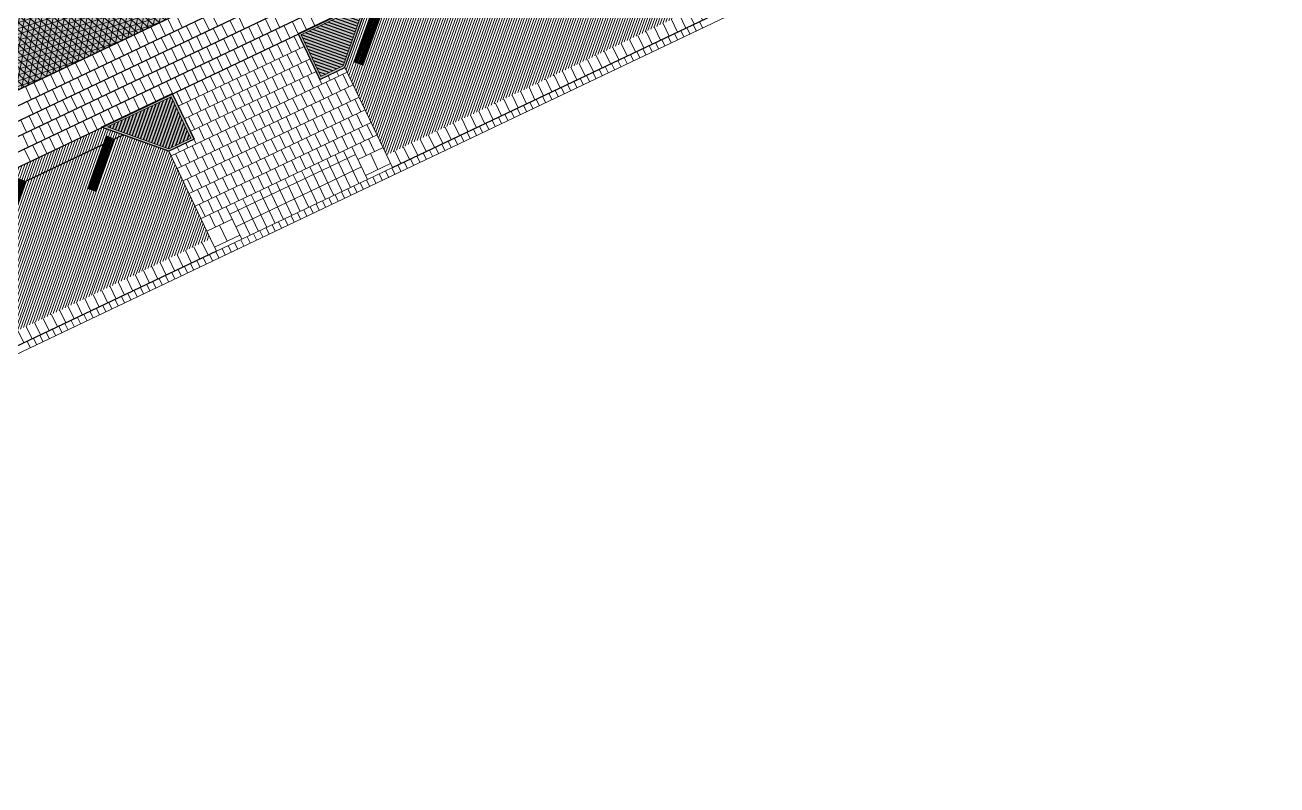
# Model space of a CAD drawing. Header units: metres. Extents: x 679599 to 680028, y 2748524 to 2748840.
# Drawn here: x 679930.1 to 679984, y 2748629.3 to 2748662.1 of the extents above; entities that cross this region are included whole.
import ezdxf

# ---------------------------------------------------------------- set-up
doc = ezdxf.new("R2010")
doc.units = ezdxf.units.M
doc.header["$LTSCALE"] = 5
doc.layers.add('00-AUX', color=2, linetype='Continuous', plot=False)
doc.layers.add('00-AUX Tree Pit', color=2, linetype='Continuous', plot=False)
for name, color, linetype, lineweight, plot in [('02-L-B-Barrier Curb', 210, 'Continuous', 5, False), ('02-L-B-Channel', 140, 'Continuous', 5, False), ('02-L-B-Curb', 11, 'Continuous', 5, False)]:
    doc.layers.add(name, color=color, linetype=linetype, lineweight=lineweight, plot=plot)
doc.layers.add('02-L-B-Flat Bar', color=181, linetype='Continuous', lineweight=5)
doc.layers.add('04-BK-Tree Pit', color=6, linetype='Continuous', lineweight=5)
for name, color, linetype, lineweight, true_color in [('02-L-Joints-Paviment_07_Precast Concrete Blocks 60X40', 7, 'Continuous', 5, 0x999999), ('03-TR-Pavement_05_Precast irregular Concrete Blocks_Open Joint', 7, 'Continuous', 5, 0x82ae7e), ('03-TR-Pavement_07_Precast Concrete Blocks 20X10', 7, 'Continuous', 5, 0x999999), ('03-TR-Pavement_07_Precast Concrete Blocks 60X40', 7, 'Continuous', 5, 0x999999), ('03-TR-Pavement_07_Precast irregular Concrete Blocks', 7, 'Continuous', 5, 0xb3b3b3)]:
    doc.layers.add(name, color=color, linetype=linetype, lineweight=lineweight, true_color=true_color)
doc.layers.add('03-TR-Tree Pit_Green', color=46, linetype='Continuous')
doc.layers.add('03-TR-Tree Pit_White', color=7, linetype='Continuous', true_color=0xfcfcfc)
pattern_1 = [(70.5, (0, 0), (-0.094275932128, 0.033384858509), [])]

# ---------------------------------------------------------------- blocks, each defined once
blk = doc.blocks.new('*U3')
at = {"layer": '02-L-B-Channel'}
blk.add_lwpolyline([(0, -0.301), (0, 0)], dxfattribs=at)
blk = doc.blocks.new('*U4')
at = {"layer": '02-L-B-Channel', "color": 0, "linetype": 'ByBlock', "lineweight": -2, "transparency": 16777216, "rotation": 205.4480529310802}
for p in [(679958.728, 2748661.687), (679958.999, 2748661.816), (679959.27, 2748661.945), (679957.645, 2748661.171), (679957.916, 2748661.3), (679958.187, 2748661.429), (679958.458, 2748661.558), (679956.29, 2748660.527), (679956.561, 2748660.655), (679956.832, 2748660.784), (679957.103, 2748660.913), (679957.374, 2748661.042), (679955.207, 2748660.011), (679955.478, 2748660.14), (679955.749, 2748660.269), (679956.02, 2748660.398), (679954.123, 2748659.495), (679954.394, 2748659.624), (679954.665, 2748659.753), (679954.936, 2748659.882), (679953.04, 2748658.98), (679953.311, 2748659.109), (679953.582, 2748659.237), (679953.852, 2748659.366), (679951.956, 2748658.464), (679952.227, 2748658.593), (679952.498, 2748658.722), (679952.769, 2748658.851), (679950.602, 2748657.819), (679950.873, 2748657.948), (679951.143, 2748658.077), (679951.414, 2748658.206), (679951.685, 2748658.335), (679949.518, 2748657.304), (679949.789, 2748657.433), (679950.06, 2748657.562), (679950.331, 2748657.691), (679948.435, 2748656.788), (679948.705, 2748656.917), (679948.976, 2748657.046), (679949.247, 2748657.175), (679947.351, 2748656.273), (679947.622, 2748656.402), (679947.893, 2748656.53), (679948.164, 2748656.659), (679946.267, 2748655.757), (679946.538, 2748655.886), (679946.809, 2748656.015), (679947.08, 2748656.144), (679945.184, 2748655.241), (679945.455, 2748655.37), (679945.726, 2748655.499), (679945.997, 2748655.628), (679943.829, 2748654.597), (679944.1, 2748654.726), (679944.371, 2748654.855), (679944.642, 2748654.984), (679944.913, 2748655.112), (679942.746, 2748654.081), (679943.017, 2748654.21), (679943.288, 2748654.339), (679943.558, 2748654.468), (679941.662, 2748653.566), (679941.933, 2748653.694), (679942.204, 2748653.823), (679942.475, 2748653.952), (679940.579, 2748653.05), (679940.85, 2748653.179), (679941.12, 2748653.308), (679941.391, 2748653.437), (679939.495, 2748652.534), (679939.766, 2748652.663), (679940.037, 2748652.792), (679940.308, 2748652.921), (679938.141, 2748651.89), (679938.412, 2748652.019), (679938.682, 2748652.148), (679938.953, 2748652.276), (679939.224, 2748652.405), (679937.057, 2748651.374), (679937.328, 2748651.503), (679937.599, 2748651.632), (679937.87, 2748651.761), (679935.974, 2748650.858), (679936.244, 2748650.987), (679936.515, 2748651.116), (679936.786, 2748651.245), (679934.89, 2748650.343), (679935.161, 2748650.472), (679935.432, 2748650.601), (679935.703, 2748650.73), (679933.806, 2748649.827), (679934.077, 2748649.956), (679934.348, 2748650.085), (679934.619, 2748650.214), (679932.452, 2748649.183), (679932.723, 2748649.312), (679932.994, 2748649.44), (679933.265, 2748649.569), (679933.535, 2748649.698), (679931.368, 2748648.667), (679931.639, 2748648.796), (679931.91, 2748648.925), (679932.181, 2748649.054), (679930.285, 2748648.151), (679930.556, 2748648.28), (679930.827, 2748648.409), (679931.097, 2748648.538)]:
    blk.add_blockref('*U3', p, dxfattribs=at)
blk = doc.blocks.new('Alcorque Parking 8m2')
at = {"layer": '03-TR-Tree Pit_Green', "ltscale": 0.3}
h = blk.add_hatch(dxfattribs=at)
h.set_pattern_fill('ANSI31', color=256, scale=0.04, angle=40)
h.set_pattern_definition([(85, (-679726.04474, -2748720.75428), (-0.1265167266577, 0.011068779329), [])])
h.paths.add_polyline_path([(-1.079, -0.384), (2.316, 1.231), (-0.189, 2.121)])
at = {"layer": '03-TR-Tree Pit_White'}
h = blk.add_hatch(color=256, dxfattribs=at)
h.dxf.hatch_style = 1
h.paths.add_polyline_path([(-1.254, -0.578), (2.577, 1.245), (-0.25, 2.249)])
at = {"layer": '02-L-B-Curb'}
blk.add_lwpolyline([(2.577, 1.245), (-0.25, 2.249), (-1.254, -0.578)], close=True, dxfattribs=at)
at = {"layer": '02-L-B-Curb', "color": 6}
blk.add_lwpolyline([(2.316, 1.231), (-0.189, 2.121), (-1.079, -0.384)], close=True, dxfattribs=at)
blk = doc.blocks.new('Tree Pit Ford')
at = {"layer": '03-TR-Tree Pit_Green', "ltscale": 0.3}
h = blk.add_hatch(dxfattribs=at)
h.set_pattern_fill('ANSI31', color=256, scale=0.04)
h.paths.add_polyline_path([(-0.045, 1.149), (1.934, -0.83), (-1.104, -0.83), (-1.104, 1.149)])
at = {"layer": '03-TR-Tree Pit_White'}
h = blk.add_hatch(color=256, dxfattribs=at)
h.dxf.hatch_style = 1
h.paths.add_polyline_path([(-0.004, 1.249), (2.175, -0.93), (-1.204, -0.93), (-1.204, 1.249)])
at = {"layer": '02-L-B-Curb'}
blk.add_lwpolyline([(-0.004, 1.249), (2.175, -0.93), (-1.204, -0.93), (-1.204, 1.249)], close=True, dxfattribs=at)
at = {"layer": '02-L-B-Curb', "color": 6}
blk.add_lwpolyline([(-0.045, 1.149), (1.934, -0.83), (-1.104, -0.83), (-1.104, 1.149)], close=True, dxfattribs=at)
blk = doc.blocks.new('*U35')
at = {"layer": '02-L-Joints-Paviment_07_Precast Concrete Blocks 60X40'}
blk.add_line((0, -0.6), (0, 0), dxfattribs=at)
blk = doc.blocks.new('*U36')
at = {"layer": '02-L-Joints-Paviment_07_Precast Concrete Blocks 60X40', "color": 0, "linetype": 'ByBlock', "lineweight": -2, "transparency": 16777216, "rotation": 205.4481018515301}
for p in [(679938.316, 2748652.306), (679936.871, 2748651.618), (679937.233, 2748651.79), (679937.594, 2748651.962), (679937.955, 2748652.134), (679935.788, 2748651.103), (679936.149, 2748651.275), (679936.51, 2748651.447), (679934.704, 2748650.587), (679935.065, 2748650.759), (679935.427, 2748650.931), (679933.621, 2748650.072), (679933.982, 2748650.243), (679934.343, 2748650.415), (679932.537, 2748649.556), (679932.898, 2748649.728), (679933.26, 2748649.9), (679931.454, 2748649.04), (679931.815, 2748649.212), (679932.176, 2748649.384), (679930.37, 2748648.525), (679930.731, 2748648.697), (679931.092, 2748648.868), (679928.925, 2748647.837), (679929.286, 2748648.009), (679929.648, 2748648.181), (679930.009, 2748648.353), (679927.842, 2748647.321), (679928.203, 2748647.493), (679928.564, 2748647.665), (679926.758, 2748646.806), (679927.119, 2748646.978), (679927.48, 2748647.15), (679925.675, 2748646.29), (679926.036, 2748646.462), (679926.397, 2748646.634), (679924.591, 2748645.775), (679924.952, 2748645.946), (679925.313, 2748646.118), (679923.507, 2748645.259), (679923.869, 2748645.431), (679924.23, 2748645.603), (679922.424, 2748644.743), (679922.785, 2748644.915), (679923.146, 2748645.087), (679920.979, 2748644.056), (679921.34, 2748644.228), (679921.701, 2748644.4), (679922.063, 2748644.571), (679919.895, 2748643.54), (679920.257, 2748643.712), (679920.618, 2748643.884), (679918.812, 2748643.025), (679919.173, 2748643.196), (679919.534, 2748643.368), (679917.728, 2748642.509), (679918.09, 2748642.681), (679918.451, 2748642.853), (679916.645, 2748641.993), (679917.006, 2748642.165), (679917.367, 2748642.337), (679915.561, 2748641.478), (679915.922, 2748641.65), (679916.284, 2748641.821), (679914.478, 2748640.962), (679914.839, 2748641.134), (679915.2, 2748641.306), (679913.033, 2748640.275), (679913.394, 2748640.446), (679913.755, 2748640.618), (679914.116, 2748640.79), (679911.949, 2748639.759), (679912.31, 2748639.931), (679912.672, 2748640.103), (679910.866, 2748639.243), (679911.227, 2748639.415), (679911.588, 2748639.587), (679909.782, 2748638.728), (679910.143, 2748638.9), (679910.505, 2748639.071), (679908.699, 2748638.212), (679909.06, 2748638.384), (679909.421, 2748638.556), (679907.615, 2748637.696), (679907.976, 2748637.868), (679908.337, 2748638.04), (679906.531, 2748637.181), (679906.893, 2748637.353), (679907.254, 2748637.524), (679905.448, 2748636.665), (679905.809, 2748636.837), (679906.17, 2748637.009), (679904.003, 2748635.978), (679904.364, 2748636.149), (679904.725, 2748636.321), (679905.087, 2748636.493), (679902.92, 2748635.462), (679903.281, 2748635.634), (679903.642, 2748635.806), (679901.836, 2748634.946), (679902.197, 2748635.118), (679902.558, 2748635.29), (679900.752, 2748634.431), (679901.114, 2748634.603), (679901.475, 2748634.774), (679899.669, 2748633.915), (679900.03, 2748634.087), (679900.391, 2748634.259), (679898.585, 2748633.399), (679898.946, 2748633.571), (679899.308, 2748633.743), (679897.502, 2748632.884), (679897.863, 2748633.056), (679898.224, 2748633.228), (679896.418, 2748632.368), (679896.779, 2748632.54), (679897.141, 2748632.712)]:
    blk.add_blockref('*U35', p, dxfattribs=at)
blk = doc.blocks.new('*U37')
at = {"layer": '02-L-Joints-Paviment_07_Precast Concrete Blocks 60X40'}
blk.add_line((0, 0.599), (0, 0), dxfattribs=at)
blk = doc.blocks.new('*U38')
at = {"layer": '02-L-Joints-Paviment_07_Precast Concrete Blocks 60X40', "color": 0, "linetype": 'ByBlock', "lineweight": -2, "transparency": 16777216, "rotation": 25.44814319928735}
for p in [(679982.386, 2748673.278), (679982.748, 2748673.449), (679981.303, 2748672.762), (679981.664, 2748672.934), (679982.025, 2748673.106), (679980.219, 2748672.246), (679980.58, 2748672.418), (679980.942, 2748672.59), (679979.136, 2748671.731), (679979.497, 2748671.902), (679979.858, 2748672.074), (679977.691, 2748671.043), (679978.052, 2748671.215), (679978.413, 2748671.387), (679978.774, 2748671.559), (679976.607, 2748670.527), (679976.969, 2748670.699), (679977.33, 2748670.871), (679975.524, 2748670.012), (679975.885, 2748670.184), (679976.246, 2748670.356), (679974.44, 2748669.496), (679974.801, 2748669.668), (679975.163, 2748669.84), (679973.357, 2748668.981), (679973.718, 2748669.152), (679974.079, 2748669.324), (679972.273, 2748668.465), (679972.634, 2748668.637), (679972.995, 2748668.809), (679971.19, 2748667.949), (679971.551, 2748668.121), (679971.912, 2748668.293), (679970.106, 2748667.434), (679970.467, 2748667.606), (679970.828, 2748667.777), (679968.661, 2748666.746), (679969.022, 2748666.918), (679969.384, 2748667.09), (679969.745, 2748667.262), (679967.578, 2748666.231), (679967.939, 2748666.402), (679968.3, 2748666.574), (679966.494, 2748665.715), (679966.855, 2748665.887), (679967.216, 2748666.059), (679965.41, 2748665.199), (679965.772, 2748665.371), (679966.133, 2748665.543), (679964.327, 2748664.684), (679964.688, 2748664.855), (679965.049, 2748665.027), (679963.243, 2748664.168), (679963.605, 2748664.34), (679963.966, 2748664.512), (679962.16, 2748663.652), (679962.521, 2748663.824), (679962.882, 2748663.996), (679960.715, 2748662.965), (679961.076, 2748663.137), (679961.437, 2748663.309), (679961.799, 2748663.48), (679959.631, 2748662.449), (679959.993, 2748662.621), (679960.354, 2748662.793), (679958.548, 2748661.934), (679958.909, 2748662.105), (679959.27, 2748662.277), (679957.464, 2748661.418), (679957.825, 2748661.59), (679958.187, 2748661.762), (679956.381, 2748660.902), (679956.742, 2748661.074), (679957.103, 2748661.246), (679955.297, 2748660.387), (679955.658, 2748660.559), (679956.02, 2748660.73), (679954.214, 2748659.871), (679954.575, 2748660.043), (679954.936, 2748660.215), (679952.769, 2748659.184), (679953.13, 2748659.355), (679953.491, 2748659.527), (679953.852, 2748659.699), (679951.685, 2748658.668), (679952.046, 2748658.84), (679952.408, 2748659.012), (679950.602, 2748658.152), (679950.963, 2748658.324), (679951.324, 2748658.496), (679949.518, 2748657.637), (679949.879, 2748657.809), (679950.24, 2748657.98), (679948.435, 2748657.121), (679948.796, 2748657.293), (679949.157, 2748657.465), (679947.351, 2748656.605), (679947.712, 2748656.777), (679948.073, 2748656.949), (679946.267, 2748656.09), (679946.629, 2748656.262), (679946.99, 2748656.433), (679945.906, 2748655.918)]:
    blk.add_blockref('*U37', p, dxfattribs=at)
blk = doc.blocks.new('Piece Parking')
blk.add_wipeout([(-1.7, 0.2), (-1.7, -0.2), (0.7, -0.2), (0.7, 0.2)])
at = {"layer": '03-TR-Pavement_07_Precast irregular Concrete Blocks'}
h = blk.add_hatch(dxfattribs=at)
h.set_pattern_fill('ANSI31', color=256, scale=0.01, angle=135)
h.paths.add_polyline_path([(-1.7, 0.2), (0.7, 0.2), (0.7, -0.2), (-1.7, -0.2)])
blk.add_lwpolyline([(-1.7, 0.2), (0.7, 0.2), (0.7, -0.2), (-1.7, -0.2)], close=True)
at = {"layer": '02-L-Joints-Paviment_07_Precast Concrete Blocks 60X40'}
for points in [[(-1.1, 0.2), (-1.1, -0.2)], [(-0.5, 0.2), (-0.5, -0.2)], [(0.1, 0.2), (0.1, -0.2)]]:
    blk.add_lwpolyline(points, dxfattribs=at)
blk = doc.blocks.new('*U56')
at = {"rotation": 44.98940089342743}
blk.add_blockref('Piece Parking', (0.539, -0.362), dxfattribs=at)
blk = doc.blocks.new('*U57')
at = {"layer": '02-L-B-Barrier Curb', "color": 0, "linetype": 'ByBlock', "lineweight": -2, "transparency": 16777216, "rotation": 25.44814092399168}
for p in [(679932.87, 2748656.65), (679929.032, 2748654.824)]:
    blk.add_blockref('*U56', p, dxfattribs=at)

msp = doc.modelspace()

# ---------------------------------------------------------------- hatches: boundary and pattern name
at = {"layer": '03-TR-Pavement_05_Precast irregular Concrete Blocks_Open Joint', "true_color": 0xb2a36c}
h = msp.add_hatch(dxfattribs=at)
h.set_pattern_fill('SWAMP', color=33, scale=0.01)
h.set_pattern_definition([(0, (0, 0), (0.127, 0.219970452362), [0.03175, -0.22225]), (90, (0.01588, 0), (-0.127, 0.219970452362), [0.015875, -0.424065904724]), (90, (0.01984, 0), (-0.127, 0.219970452362), [0.0127, -0.427240904724]), (90, (0.0119, 0), (-0.127, 0.219970452362), [0.0127, -0.427240904724]), (60, (0.02381, 0), (-0.126999999827, 0.219970452462), [0.01016, -0.24384]), (120, (0.00794, 0), (-0.253999999827, 1e-10), [0.01016, -0.24384])])
h.paths.add_polyline_path([(679920.742, 2748667.285), (679933.91, 2748671.634), (679938.873, 2748663.618), (679924.253, 2748656.65)])
at = {"layer": '03-TR-Pavement_07_Precast Concrete Blocks 20X10'}
h = msp.add_hatch(dxfattribs=at)
h.set_pattern_fill('ANSI31', color=256, scale=0.0315, angle=25.5)
h.set_pattern_definition(pattern_1)
h.paths.add_polyline_path([(679945.648, 2748656.46), (679943.852, 2748660.24), (679944.878, 2748663.104), (679948.723, 2748664.934), (679951.551, 2748663.93), (679952.554, 2748666.757), (679956.392, 2748668.583), (679959.225, 2748667.582), (679960.23, 2748670.41), (679964.074, 2748672.238), (679966.807, 2748671.268), (679966.901, 2748671.235), (679967.905, 2748674.062), (679971.75, 2748675.891), (679974.576, 2748674.887), (679975.581, 2748677.714), (679979.425, 2748679.544), (679982.251, 2748678.54), (679983.256, 2748681.367), (679987.1, 2748683.196), (679989.832, 2748682.225), (679990.931, 2748685.019), (679994.775, 2748686.848), (679997.603, 2748685.845), (679998.607, 2748688.672), (680002.45, 2748690.501), (680005.277, 2748689.497), (680006.278, 2748692.322), (680010.255, 2748694.245), (680013.159, 2748693.214), (680014.955, 2748689.44)])
h = msp.add_hatch(dxfattribs=at)
h.set_pattern_fill('ANSI31', color=256, scale=0.0315, angle=25.5)
h.set_pattern_definition(pattern_1)
h.paths.add_polyline_path([(679853.552, 2748612.634), (679851.754, 2748616.414), (679852.784, 2748619.315), (679856.629, 2748621.144), (679859.457, 2748620.14), (679860.46, 2748622.968), (679864.298, 2748624.794), (679867.131, 2748623.793), (679868.136, 2748626.62), (679871.98, 2748628.449), (679874.713, 2748627.478), (679874.807, 2748627.446), (679875.811, 2748630.272), (679879.656, 2748632.102), (679882.482, 2748631.098), (679883.487, 2748633.925), (679887.331, 2748635.754), (679890.157, 2748634.75), (679891.162, 2748637.577), (679895.006, 2748639.406), (679897.83, 2748638.402), (679898.837, 2748641.229), (679902.681, 2748643.059), (679905.509, 2748642.055), (679906.513, 2748644.882), (679910.356, 2748646.711), (679913.183, 2748645.708), (679914.184, 2748648.533), (679918.029, 2748650.363), (679920.857, 2748649.359), (679921.861, 2748652.186), (679925.705, 2748654.015), (679928.532, 2748653.012), (679929.541, 2748655.807), (679933.408, 2748657.657), (679936.26, 2748656.627), (679938.058, 2748652.848)])
at = {"layer": '03-TR-Pavement_07_Precast irregular Concrete Blocks', "linetype": 'Continuous'}
h = msp.add_hatch(dxfattribs=at)
h.set_pattern_fill('NET3', color=256, scale=0.075, angle=78.3)
h.set_pattern_definition([(78.3, (679859.17905, 2748650.1146), (-0.2331774, 0.0482887), []), (138.3, (679859.17905, 2748650.1146), (-0.158408, -0.1777932), []), (198.3, (679859.17905, 2748650.1146), (0.07476945, -0.22608194), [])])
h.paths.add_polyline_path([(679890.637, 2748657.343), (679920.742, 2748667.285), (679924.253, 2748656.65), (679938.873, 2748663.618), (679932.609, 2748673.737), (679919.987, 2748669.57), (679919.801, 2748670.135), (679859.174, 2748650.113), (679870.764, 2748631.53), (679895.304, 2748643.207)])

# ---------------------------------------------------------------- linework, layer by layer
at = {"layer": '00-AUX'}
for points in [[(679836.059, 2748614.008), (679978.729, 2748681.901)], [(679836.136, 2748613.381), (679978.986, 2748681.359)], [(679836.574, 2748612.925), (679979.245, 2748680.817)], [(679836.651, 2748612.297), (679979.501, 2748680.276)], [(679836.728, 2748611.67), (679979.76, 2748679.734)], [(679945.906, 2748655.918), (679982.75, 2748673.451)], [(679852.279, 2748618.3), (679934.285, 2748657.324)], [(679938.316, 2748652.306), (679896.063, 2748632.199)]]:
    msp.add_lwpolyline(points, dxfattribs=at)
msp.add_lwpolyline([(679920.742, 2748667.285), (679933.91, 2748671.634), (679938.873, 2748663.618), (679924.253, 2748656.65)], close=True, dxfattribs=at)
at = {"layer": '00-AUX Tree Pit', "ltscale": 0.3}
for points in [[(679943.852, 2748660.234), (679944.884, 2748663.137), (679941.833, 2748661.685), (679942.769, 2748659.718)], [(679936.262, 2748656.622), (679933.358, 2748657.653), (679936.409, 2748659.105), (679937.346, 2748657.138)]]:
    msp.add_lwpolyline(points, close=True, dxfattribs=at)
at = {"layer": '02-L-B-Barrier Curb'}
for points in [[(679945.82, 2748656.098), (679944.732, 2748655.58)], [(679945.906, 2748655.918), (679944.818, 2748655.4)], [(679939.314, 2748653.002), (679938.23, 2748652.486)], [(679939.4, 2748652.822), (679938.316, 2748652.306)]]:
    msp.add_lwpolyline(points, dxfattribs=at)
at = {"layer": '02-L-B-Channel'}
msp.add_lwpolyline([(679668.512, 2748523.584), (680028.077, 2748694.687)], dxfattribs=at)
at = {"layer": '02-L-B-Flat Bar'}
for points in [[(679924.253, 2748656.65), (679938.873, 2748663.618)], [(679943.852, 2748660.234), (679945.648, 2748656.46)], [(679936.262, 2748656.622), (679938.058, 2748652.848)]]:
    msp.add_lwpolyline(points, dxfattribs=at)
at = {"layer": '02-L-Joints-Paviment_07_Precast Concrete Blocks 60X40'}
for p, q in [((679941.546, 2748660.884), (679941.289, 2748661.426)), ((679941.908, 2748661.056), (679941.65, 2748661.598)), ((679940.463, 2748660.369), (679940.205, 2748660.911)), ((679940.824, 2748660.541), (679940.566, 2748661.082)), ((679941.185, 2748660.713), (679940.927, 2748661.254)), ((679941.621, 2748660.256), (679941.363, 2748660.797)), ((679941.982, 2748660.427), (679941.725, 2748660.969)), ((679939.379, 2748659.853), (679939.121, 2748660.395)), ((679939.74, 2748660.025), (679939.483, 2748660.567)), ((679940.102, 2748660.197), (679939.844, 2748660.739)), ((679940.538, 2748659.74), (679940.28, 2748660.282)), ((679940.899, 2748659.912), (679940.641, 2748660.454)), ((679941.26, 2748660.084), (679941.002, 2748660.625)), ((679942.062, 2748659.801), (679941.804, 2748660.343)), ((679942.423, 2748659.973), (679942.165, 2748660.514)), ((679937.935, 2748659.166), (679937.677, 2748659.707)), ((679938.296, 2748659.338), (679938.038, 2748659.879)), ((679938.657, 2748659.509), (679938.399, 2748660.051)), ((679939.018, 2748659.681), (679938.76, 2748660.223)), ((679939.454, 2748659.224), (679939.196, 2748659.766)), ((679939.815, 2748659.396), (679939.557, 2748659.938)), ((679940.176, 2748659.568), (679939.919, 2748660.11)), ((679940.978, 2748659.285), (679940.721, 2748659.827)), ((679941.34, 2748659.457), (679941.082, 2748659.999)), ((679941.701, 2748659.629), (679941.443, 2748660.171)), ((679942.137, 2748659.172), (679941.879, 2748659.714)), ((679942.498, 2748659.344), (679942.24, 2748659.886)), ((679942.859, 2748659.516), (679942.601, 2748660.057)), ((679943.22, 2748659.688), (679943.125, 2748659.888)), ((679943.661, 2748659.233), (679943.403, 2748659.775)), ((679943.582, 2748659.859), (679943.486, 2748660.06)), ((679944.022, 2748659.405), (679943.765, 2748659.947)), ((679936.851, 2748658.65), (679936.593, 2748659.192)), ((679937.212, 2748658.822), (679936.954, 2748659.364)), ((679937.573, 2748658.994), (679937.316, 2748659.536)), ((679938.371, 2748658.709), (679938.113, 2748659.25)), ((679938.732, 2748658.881), (679938.474, 2748659.422)), ((679939.093, 2748659.052), (679938.835, 2748659.594)), ((679939.895, 2748658.77), (679939.637, 2748659.311)), ((679940.256, 2748658.941), (679939.998, 2748659.483)), ((679940.617, 2748659.113), (679940.359, 2748659.655)), ((679941.053, 2748658.656), (679940.795, 2748659.198)), ((679941.414, 2748658.828), (679941.157, 2748659.37)), ((679941.776, 2748659), (679941.518, 2748659.542)), ((679942.578, 2748658.717), (679942.32, 2748659.259)), ((679942.939, 2748658.889), (679942.681, 2748659.431)), ((679943.3, 2748659.061), (679943.042, 2748659.603)), ((679944.097, 2748658.776), (679943.839, 2748659.318)), ((679937.287, 2748658.193), (679937.029, 2748658.735)), ((679937.648, 2748658.365), (679937.39, 2748658.907)), ((679938.009, 2748658.537), (679937.751, 2748659.079)), ((679938.811, 2748658.254), (679938.554, 2748658.796)), ((679939.173, 2748658.426), (679938.915, 2748658.968)), ((679939.534, 2748658.598), (679939.276, 2748659.139)), ((679939.97, 2748658.141), (679939.712, 2748658.682)), ((679940.331, 2748658.313), (679940.073, 2748658.854)), ((679940.692, 2748658.484), (679940.434, 2748659.026)), ((679941.494, 2748658.202), (679941.236, 2748658.743)), ((679941.855, 2748658.374), (679941.597, 2748658.915)), ((679942.217, 2748658.545), (679941.959, 2748659.087)), ((679942.652, 2748658.088), (679942.395, 2748658.63)), ((679943.014, 2748658.26), (679942.756, 2748658.802)), ((679943.375, 2748658.432), (679943.117, 2748658.974)), ((679943.736, 2748658.604), (679943.478, 2748659.146)), ((679944.177, 2748658.149), (679943.919, 2748658.691)), ((679944.538, 2748658.321), (679944.28, 2748658.863)), ((679937.367, 2748657.566), (679937.109, 2748658.108)), ((679937.728, 2748657.738), (679937.47, 2748658.28)), ((679938.089, 2748657.91), (679937.831, 2748658.452)), ((679938.45, 2748658.082), (679938.192, 2748658.624)), ((679938.886, 2748657.625), (679938.628, 2748658.167)), ((679939.247, 2748657.797), (679938.99, 2748658.339)), ((679939.609, 2748657.969), (679939.351, 2748658.511)), ((679940.411, 2748657.686), (679940.153, 2748658.228)), ((679940.772, 2748657.858), (679940.514, 2748658.4)), ((679941.133, 2748658.03), (679940.875, 2748658.572)), ((679941.569, 2748657.573), (679941.311, 2748658.115)), ((679941.93, 2748657.745), (679941.672, 2748658.286)), ((679942.291, 2748657.917), (679942.033, 2748658.458)), ((679943.093, 2748657.634), (679942.836, 2748658.175)), ((679943.455, 2748657.806), (679943.197, 2748658.347)), ((679943.816, 2748657.977), (679943.558, 2748658.519)), ((679944.613, 2748657.692), (679944.355, 2748658.234)), ((679937.803, 2748657.109), (679937.545, 2748657.651)), ((679938.164, 2748657.281), (679937.906, 2748657.823)), ((679938.525, 2748657.453), (679938.267, 2748657.995)), ((679939.327, 2748657.17), (679939.069, 2748657.712)), ((679939.688, 2748657.342), (679939.43, 2748657.884)), ((679940.049, 2748657.514), (679939.792, 2748658.056)), ((679940.485, 2748657.057), (679940.228, 2748657.599)), ((679940.847, 2748657.229), (679940.589, 2748657.771)), ((679941.208, 2748657.401), (679940.95, 2748657.943)), ((679942.01, 2748657.118), (679941.752, 2748657.66)), ((679942.371, 2748657.29), (679942.113, 2748657.832)), ((679942.732, 2748657.462), (679942.474, 2748658.004)), ((679943.529, 2748657.177), (679943.271, 2748657.718)), ((679943.89, 2748657.349), (679943.633, 2748657.89)), ((679944.252, 2748657.52), (679943.994, 2748658.062)), ((679944.693, 2748657.066), (679944.435, 2748657.608)), ((679945.054, 2748657.238), (679944.796, 2748657.779)), ((679937.441, 2748656.938), (679937.184, 2748657.479)), ((679937.882, 2748656.483), (679937.624, 2748657.025)), ((679938.243, 2748656.655), (679937.986, 2748657.197)), ((679938.605, 2748656.827), (679938.347, 2748657.368)), ((679938.966, 2748656.998), (679938.708, 2748657.54)), ((679939.402, 2748656.541), (679939.144, 2748657.083)), ((679939.763, 2748656.713), (679939.505, 2748657.255)), ((679940.124, 2748656.885), (679939.866, 2748657.427)), ((679940.926, 2748656.602), (679940.668, 2748657.144)), ((679941.287, 2748656.774), (679941.03, 2748657.316)), ((679941.649, 2748656.946), (679941.391, 2748657.488)), ((679942.085, 2748656.489), (679941.827, 2748657.031)), ((679942.446, 2748656.661), (679942.188, 2748657.203)), ((679942.807, 2748656.833), (679942.549, 2748657.375)), ((679943.168, 2748657.005), (679942.91, 2748657.547)), ((679943.609, 2748656.55), (679943.351, 2748657.092)), ((679943.97, 2748656.722), (679943.712, 2748657.264)), ((679944.331, 2748656.894), (679944.074, 2748657.436)), ((679945.129, 2748656.609), (679944.871, 2748657.151)), ((679936.353, 2748656.431), (679936.262, 2748656.622)), ((679936.799, 2748655.967), (679936.541, 2748656.509)), ((679936.719, 2748656.594), (679936.624, 2748656.794)), ((679937.16, 2748656.139), (679936.902, 2748656.681)), ((679937.08, 2748656.766), (679936.985, 2748656.966)), ((679937.521, 2748656.311), (679937.263, 2748656.853)), ((679938.318, 2748656.026), (679938.06, 2748656.568)), ((679938.679, 2748656.198), (679938.422, 2748656.74)), ((679939.041, 2748656.37), (679938.783, 2748656.911)), ((679938.884, 2748653.905), (679944.302, 2748656.483)), ((679939.843, 2748656.087), (679939.585, 2748656.629)), ((679940.204, 2748656.259), (679939.946, 2748656.8)), ((679940.565, 2748656.431), (679940.307, 2748656.972)), ((679941.001, 2748655.974), (679940.743, 2748656.515)), ((679941.362, 2748656.145), (679941.104, 2748656.687)), ((679941.723, 2748656.317), (679941.466, 2748656.859)), ((679942.525, 2748656.034), (679942.268, 2748656.576)), ((679942.887, 2748656.206), (679942.629, 2748656.748)), ((679943.248, 2748656.378), (679942.99, 2748656.92)), ((679943.941, 2748656.312), (679943.787, 2748656.635)), ((679944.406, 2748656.265), (679944.148, 2748656.807)), ((679944.302, 2748656.483), (679944.818, 2748655.4)), ((679944.767, 2748656.437), (679944.509, 2748656.979)), ((679944.95, 2748656.524), (679945.276, 2748655.839)), ((679937.235, 2748655.51), (679936.977, 2748656.052)), ((679937.596, 2748655.682), (679937.338, 2748656.224)), ((679937.957, 2748655.854), (679937.699, 2748656.396)), ((679938.398, 2748655.399), (679938.14, 2748655.941)), ((679938.759, 2748655.571), (679938.501, 2748656.113)), ((679939.12, 2748655.743), (679938.862, 2748656.285)), ((679939.481, 2748655.915), (679939.224, 2748656.457)), ((679939.917, 2748655.458), (679939.66, 2748656)), ((679940.279, 2748655.63), (679940.021, 2748656.172)), ((679940.64, 2748655.802), (679940.382, 2748656.343)), ((679941.442, 2748655.519), (679941.184, 2748656.061)), ((679941.803, 2748655.691), (679941.545, 2748656.233)), ((679942.164, 2748655.863), (679941.906, 2748656.404)), ((679942.496, 2748655.624), (679942.342, 2748655.947)), ((679942.857, 2748655.796), (679942.704, 2748656.119)), ((679943.219, 2748655.968), (679943.065, 2748656.291)), ((679943.58, 2748656.14), (679943.426, 2748656.463)), ((679936.869, 2748655.348), (679936.611, 2748655.89)), ((679937.314, 2748654.884), (679937.056, 2748655.425)), ((679937.675, 2748655.056), (679937.418, 2748655.597)), ((679938.037, 2748655.227), (679937.779, 2748655.769)), ((679938.834, 2748654.942), (679938.576, 2748655.484)), ((679939.195, 2748655.114), (679938.937, 2748655.656)), ((679939.556, 2748655.286), (679939.298, 2748655.828)), ((679940.358, 2748655.003), (679940.1, 2748655.545)), ((679940.719, 2748655.175), (679940.462, 2748655.717)), ((679941.081, 2748655.347), (679940.823, 2748655.889)), ((679941.413, 2748655.108), (679941.259, 2748655.432)), ((679941.774, 2748655.28), (679941.62, 2748655.604)), ((679942.135, 2748655.452), (679941.981, 2748655.776)), ((679937.75, 2748654.427), (679937.492, 2748654.968)), ((679938.111, 2748654.599), (679937.854, 2748655.14)), ((679938.473, 2748654.77), (679938.215, 2748655.312)), ((679938.913, 2748654.316), (679938.656, 2748654.858)), ((679939.275, 2748654.488), (679939.017, 2748655.029)), ((679939.636, 2748654.659), (679939.378, 2748655.201)), ((679939.997, 2748654.831), (679939.739, 2748655.373)), ((679944.457, 2748655.228), (679939.761, 2748652.994)), ((679940.329, 2748654.593), (679940.175, 2748654.916)), ((679940.69, 2748654.765), (679940.536, 2748655.088)), ((679941.051, 2748654.937), (679940.898, 2748655.26)), ((679937.385, 2748654.264), (679937.127, 2748654.806)), ((679937.83, 2748653.8), (679937.572, 2748654.342)), ((679938.191, 2748653.972), (679937.933, 2748654.514)), ((679938.552, 2748654.144), (679938.294, 2748654.686)), ((679939.246, 2748654.077), (679939.092, 2748654.401)), ((679939.607, 2748654.249), (679939.453, 2748654.572)), ((679939.968, 2748654.421), (679939.814, 2748654.744)), ((679938.266, 2748653.343), (679938.008, 2748653.885)), ((679938.627, 2748653.515), (679938.369, 2748654.057)), ((679938.988, 2748653.687), (679938.73, 2748654.229)), ((679939.4, 2748652.822), (679938.884, 2748653.905)), ((679938.446, 2748653.429), (679938.772, 2748652.744))]:
    msp.add_line(p, q, dxfattribs=at)
for points in [[(679936.83, 2748661.962), (679936.573, 2748662.504)], [(679938.352, 2748662.023), (679938.094, 2748662.564)], [(679939.513, 2748661.91), (679939.256, 2748662.452)], [(679941.035, 2748661.97), (679940.777, 2748662.512)], [(679942.557, 2748662.03), (679942.299, 2748662.572)], [(679935.747, 2748661.447), (679935.489, 2748661.988)], [(679936.108, 2748661.618), (679935.85, 2748662.16)], [(679936.469, 2748661.79), (679936.212, 2748662.332)], [(679936.907, 2748661.335), (679936.65, 2748661.877)], [(679937.269, 2748661.507), (679937.011, 2748662.049)], [(679937.63, 2748661.679), (679937.372, 2748662.221)], [(679937.991, 2748661.851), (679937.733, 2748662.392)], [(679938.43, 2748661.394), (679938.172, 2748661.936)], [(679938.791, 2748661.566), (679938.533, 2748662.108)], [(679939.152, 2748661.738), (679938.894, 2748662.28)], [(679939.951, 2748661.455), (679939.694, 2748661.996)], [(679940.313, 2748661.627), (679940.055, 2748662.168)], [(679940.674, 2748661.799), (679940.416, 2748662.34)], [(679941.112, 2748661.343), (679940.854, 2748661.884)], [(679941.473, 2748661.514), (679941.216, 2748662.056)], [(679941.835, 2748661.686), (679941.577, 2748662.228)], [(679942.196, 2748661.858), (679941.938, 2748662.4)], [(679934.663, 2748660.931), (679934.406, 2748661.473)], [(679935.025, 2748661.103), (679934.767, 2748661.644)], [(679935.386, 2748661.275), (679935.128, 2748661.816)], [(679935.824, 2748660.82), (679935.566, 2748661.361)], [(679936.185, 2748660.991), (679935.927, 2748661.533)], [(679936.546, 2748661.163), (679936.288, 2748661.705)], [(679937.346, 2748660.879), (679937.088, 2748661.42)], [(679937.707, 2748661.051), (679937.45, 2748661.592)], [(679938.068, 2748661.222), (679937.811, 2748661.764)], [(679938.868, 2748660.939), (679938.61, 2748661.481)], [(679939.229, 2748661.111), (679938.971, 2748661.653)], [(679939.59, 2748661.283), (679939.332, 2748661.824)], [(679940.029, 2748660.827), (679939.771, 2748661.369)], [(679940.39, 2748660.999), (679940.132, 2748661.54)], [(679940.751, 2748661.171), (679940.493, 2748661.712)], [(679933.58, 2748660.415), (679933.322, 2748660.957)], [(679933.941, 2748660.587), (679933.683, 2748661.129)], [(679934.302, 2748660.759), (679934.044, 2748661.301)], [(679934.74, 2748660.304), (679934.483, 2748660.845)], [(679935.101, 2748660.476), (679934.844, 2748661.017)], [(679935.463, 2748660.648), (679935.205, 2748661.189)], [(679936.263, 2748660.363), (679936.005, 2748660.905)], [(679936.624, 2748660.535), (679936.366, 2748661.076)], [(679936.985, 2748660.707), (679936.727, 2748661.248)], [(679937.423, 2748660.252), (679937.165, 2748660.793)], [(679937.784, 2748660.423), (679937.526, 2748660.965)], [(679938.145, 2748660.595), (679937.888, 2748661.137)], [(679938.507, 2748660.767), (679938.249, 2748661.309)], [(679938.945, 2748660.311), (679938.687, 2748660.853)], [(679939.306, 2748660.483), (679939.049, 2748661.025)], [(679939.667, 2748660.655), (679939.41, 2748661.197)], [(679932.135, 2748659.728), (679931.877, 2748660.269)], [(679932.496, 2748659.9), (679932.238, 2748660.441)], [(679932.857, 2748660.072), (679932.6, 2748660.613)], [(679933.219, 2748660.243), (679932.961, 2748660.785)], [(679933.657, 2748659.788), (679933.399, 2748660.33)], [(679934.018, 2748659.96), (679933.76, 2748660.502)], [(679934.379, 2748660.132), (679934.121, 2748660.674)], [(679935.179, 2748659.847), (679934.921, 2748660.389)], [(679935.54, 2748660.019), (679935.282, 2748660.561)], [(679935.901, 2748660.191), (679935.644, 2748660.733)], [(679936.339, 2748659.736), (679936.082, 2748660.278)], [(679936.701, 2748659.908), (679936.443, 2748660.449)], [(679937.062, 2748660.08), (679936.804, 2748660.621)], [(679937.861, 2748659.796), (679937.604, 2748660.337)], [(679938.223, 2748659.968), (679937.965, 2748660.509)], [(679938.584, 2748660.139), (679938.326, 2748660.681)], [(679931.051, 2748659.212), (679930.794, 2748659.754)], [(679931.413, 2748659.384), (679931.155, 2748659.926)], [(679931.774, 2748659.556), (679931.516, 2748660.098)], [(679932.573, 2748659.273), (679932.315, 2748659.814)], [(679932.934, 2748659.444), (679932.677, 2748659.986)], [(679933.296, 2748659.616), (679933.038, 2748660.158)], [(679934.095, 2748659.332), (679933.838, 2748659.873)], [(679934.457, 2748659.504), (679934.199, 2748660.045)], [(679934.818, 2748659.676), (679934.56, 2748660.217)], [(679935.256, 2748659.22), (679934.998, 2748659.762)], [(679935.617, 2748659.392), (679935.359, 2748659.934)], [(679935.978, 2748659.564), (679935.721, 2748660.106)], [(679936.778, 2748659.28), (679936.52, 2748659.822)], [(679937.139, 2748659.452), (679936.881, 2748659.993)], [(679937.5, 2748659.624), (679937.243, 2748660.165)], [(679930.329, 2748658.868), (679930.071, 2748659.41)], [(679930.69, 2748659.04), (679930.433, 2748659.582)], [(679931.49, 2748658.757), (679931.232, 2748659.299)], [(679931.851, 2748658.929), (679931.593, 2748659.47)], [(679932.212, 2748659.101), (679931.954, 2748659.642)], [(679932.651, 2748658.644), (679932.393, 2748659.186)], [(679933.012, 2748658.816), (679932.754, 2748659.358)], [(679933.373, 2748658.988), (679933.115, 2748659.53)], [(679933.734, 2748659.16), (679933.476, 2748659.701)], [(679934.172, 2748658.705), (679933.915, 2748659.246)], [(679934.534, 2748658.877), (679934.276, 2748659.418)], [(679934.895, 2748659.048), (679934.637, 2748659.59)], [(679935.694, 2748658.764), (679935.437, 2748659.306)], [(679936.056, 2748658.936), (679935.798, 2748659.478)], [(679936.417, 2748659.108), (679936.159, 2748659.65)], [(679930.406, 2748658.241), (679930.148, 2748658.783)], [(679930.767, 2748658.413), (679930.509, 2748658.955)], [(679931.128, 2748658.585), (679930.871, 2748659.127)], [(679931.567, 2748658.129), (679931.309, 2748658.67)], [(679931.928, 2748658.3), (679931.671, 2748658.842)], [(679932.289, 2748658.472), (679932.032, 2748659.014)], [(679933.089, 2748658.189), (679932.831, 2748658.731)], [(679933.45, 2748658.361), (679933.192, 2748658.902)], [(679933.811, 2748658.533), (679933.553, 2748659.074)], [(679934.611, 2748658.249), (679934.353, 2748658.79)], [(679934.972, 2748658.421), (679934.714, 2748658.962)], [(679935.333, 2748658.593), (679935.075, 2748659.134)], [(679930.484, 2748657.613), (679930.226, 2748658.155)], [(679930.845, 2748657.785), (679930.587, 2748658.326)], [(679931.206, 2748657.957), (679930.948, 2748658.498)], [(679932.005, 2748657.673), (679931.747, 2748658.215)], [(679932.366, 2748657.845), (679932.109, 2748658.387)], [(679932.728, 2748658.017), (679932.47, 2748658.559)], [(679933.166, 2748657.561), (679932.908, 2748658.103)], [(679933.527, 2748657.733), (679933.269, 2748658.275)], [(679933.888, 2748657.905), (679933.631, 2748658.447)], [(679934.25, 2748658.077), (679933.992, 2748658.618)], [(679930.122, 2748657.441), (679929.865, 2748657.983)], [(679930.922, 2748657.158), (679930.664, 2748657.699)], [(679931.283, 2748657.33), (679931.025, 2748657.871)], [(679931.644, 2748657.501), (679931.386, 2748658.043)], [(679932.082, 2748657.046), (679931.825, 2748657.587)], [(679932.444, 2748657.217), (679932.186, 2748657.759)], [(679932.805, 2748657.389), (679932.547, 2748657.931)], [(679930.199, 2748656.814), (679929.942, 2748657.356)], [(679930.56, 2748656.986), (679930.303, 2748657.527)], [(679930.999, 2748656.53), (679930.741, 2748657.072)], [(679931.36, 2748656.702), (679931.102, 2748657.243)], [(679931.721, 2748656.874), (679931.464, 2748657.415)], [(679930.276, 2748656.186), (679930.019, 2748656.728)], [(679930.638, 2748656.358), (679930.38, 2748656.9)], [(679944.56, 2748655.942), (679939.142, 2748653.363)], [(679943.219, 2748655.968), (679943.734, 2748654.884)], [(679943.58, 2748656.14), (679944.095, 2748655.056)], [(679943.941, 2748656.312), (679944.457, 2748655.228)], [(679942.135, 2748655.452), (679942.651, 2748654.369)], [(679942.496, 2748655.624), (679943.012, 2748654.54)], [(679942.857, 2748655.796), (679943.373, 2748654.712)], [(679944.818, 2748655.4), (679944.457, 2748655.228)], [(679941.051, 2748654.937), (679941.567, 2748653.853)], [(679941.413, 2748655.108), (679941.928, 2748654.025)], [(679941.774, 2748655.28), (679942.289, 2748654.197)], [(679939.968, 2748654.421), (679940.484, 2748653.337)], [(679940.329, 2748654.593), (679940.845, 2748653.509)], [(679940.69, 2748654.765), (679941.206, 2748653.681)], [(679939.246, 2748654.077), (679939.761, 2748652.994)], [(679939.607, 2748654.249), (679940.122, 2748653.165)], [(679939.761, 2748652.994), (679939.4, 2748652.822)]]:
    msp.add_lwpolyline(points, dxfattribs=at)
at = {"layer": '03-TR-Pavement_07_Precast Concrete Blocks 60X40'}
for p, q in [((679942.091, 2748661.143), (679936.667, 2748658.563)), ((679942.348, 2748660.602), (679936.925, 2748658.021)), ((679943.948, 2748660.034), (679936.357, 2748656.422)), ((679942.606, 2748660.06), (679937.183, 2748657.479)), ((679944.205, 2748659.492), (679936.615, 2748655.88)), ((679944.463, 2748658.95), (679936.873, 2748655.338)), ((679944.721, 2748658.408), (679937.131, 2748654.796)), ((679944.979, 2748657.867), (679937.389, 2748654.255)), ((679945.237, 2748657.325), (679937.646, 2748653.713)), ((679945.495, 2748656.783), (679944.406, 2748656.265)), ((679938.988, 2748653.687), (679937.904, 2748653.171))]:
    msp.add_line(p, q, dxfattribs=at)
for points in [[(680023.398, 2748703.822), (679835.554, 2748614.433)], [(680023.656, 2748703.28), (679835.744, 2748613.859)], [(680023.914, 2748702.738), (679835.935, 2748613.285)], [(680024.172, 2748702.196), (679836.125, 2748612.711)], [(680024.43, 2748701.654), (679836.315, 2748612.137)], [(680024.679, 2748701.109), (679776.702, 2748583.105)]]:
    msp.add_lwpolyline(points, dxfattribs=at)

# ---------------------------------------------------------------- block references
at = {"layer": '02-L-B-Channel'}
msp.add_blockref('*U4', (0, 0), dxfattribs=at)
at = {"layer": '02-L-Joints-Paviment_07_Precast Concrete Blocks 60X40'}
for name in ['*U38', '*U36']:
    msp.add_blockref(name, (0, 0), dxfattribs=at)
at = {"layer": '04-BK-Tree Pit'}
for name, p, xscale, rotation in [('Tree Pit Ford', (679943.319, 2748661.363), -1, 205.4481099310774), ('Alcorque Parking 8m2', (679926.949, 2748654.592), -0.9999999999999992, 230.8937524196276)]:
    msp.add_blockref(name, p, dxfattribs=dict(at, xscale=xscale, rotation=rotation))
at = {"layer": '04-BK-Tree Pit', "rotation": 205.4481098862595}
msp.add_blockref('Tree Pit Ford', (679935.722, 2748657.748), dxfattribs=at)

# ---------------------------------------------------------------- next in the draw order: block references
at = {"layer": '02-L-B-Barrier Curb', "rotation": 70.43754181741912}
msp.add_blockref('Piece Parking', (679945.016, 2748661.995), dxfattribs=at)
at = {"layer": '02-L-B-Barrier Curb'}
msp.add_blockref('*U57', (0, 0), dxfattribs=at)

doc.saveas('drawing.dxf')
